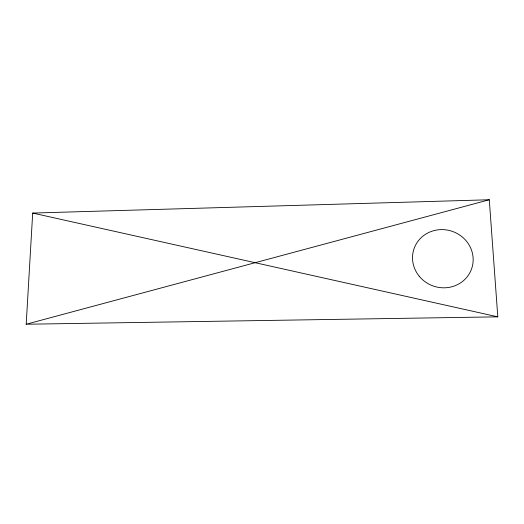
<?xml version="1.0" encoding="UTF-8"?>
<svg xmlns="http://www.w3.org/2000/svg" width="524" height="524" viewBox="0 0 524 524"><rect width="100%" height="100%" fill="white"/><g stroke="black" fill="none" stroke-linecap="round" stroke-linejoin="round"><path stroke-width="0.79" d="M26.2 324.238L32.691 213.065L489.285 199.762L497.8 316.843L26.2 324.238L489.285 199.762M32.691 213.065L497.8 316.843M419.279 276.292A30.49 28.938 19.3 0 0 471.155 270.017A30.49 28.938 19.3 0 0 438.09 229.826A30.49 28.938 19.3 0 0 419.279 276.292"/></g></svg>
